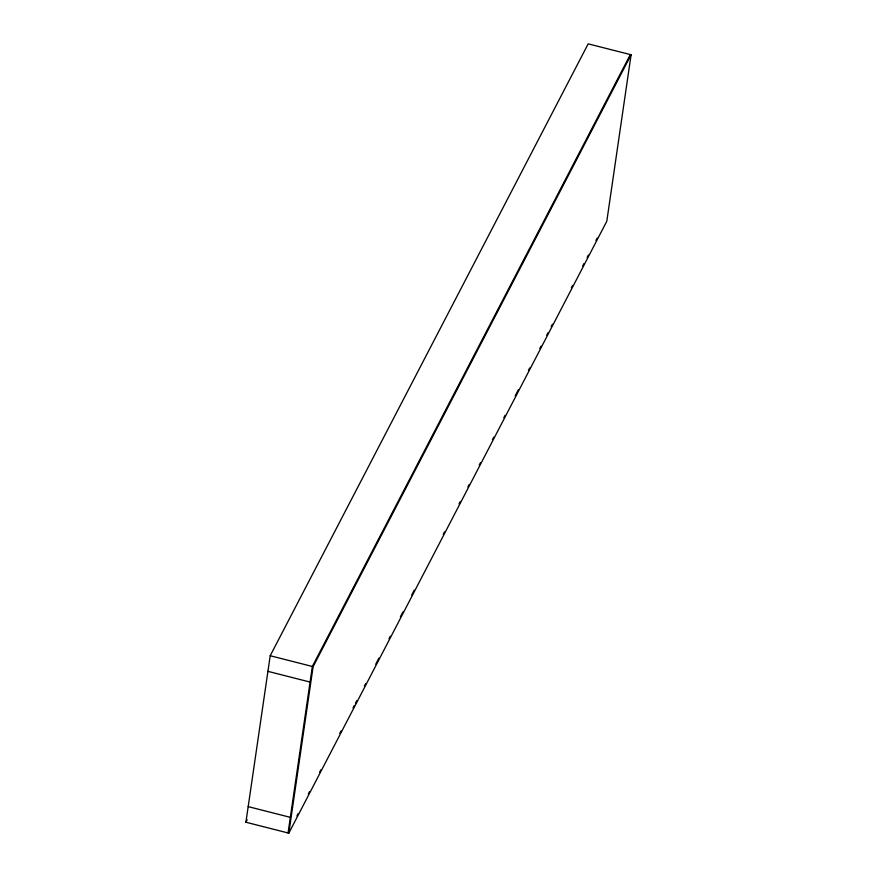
<?xml version="1.0" encoding="UTF-8"?>
<svg xmlns="http://www.w3.org/2000/svg" width="877" height="877" viewBox="0 0 877 877"><rect width="100%" height="100%" fill="white"/><g stroke="black" fill="none" stroke-linecap="round" stroke-linejoin="round"><path stroke-width="1.32" d="M245.911 822.231L270.204 655.744L588.182 43.85L631.089 54.769L606.796 221.256L288.818 833.15L245.911 822.231L247.171 819.809M288.062 832.964L312.344 666.465L630.333 54.582M288.818 833.15L313.1 666.663L631.089 54.769M296.897 815.961L298.158 813.538M308.255 794.113L309.515 791.679M319.612 772.253L320.872 769.831M339.794 733.402L341.054 730.979M353.047 707.914L354.308 705.481M355.569 703.058L356.829 700.624M364.404 686.055L365.665 683.632M375.762 664.207L378.919 658.134M389.004 638.708L390.265 636.274M400.361 616.849L402.894 612.003M411.719 595.001L414.251 590.144M443.269 534.301L444.529 531.868M459.044 503.946L460.304 501.512M467.88 486.954L469.14 484.521M479.226 465.095L480.497 462.672M492.479 439.596L493.74 437.174M503.837 417.748L505.097 415.314M515.194 395.889L518.351 389.827M528.447 370.401L529.708 367.967M539.804 348.542L541.065 346.119M546.744 335.189L548.004 332.767M551.162 326.693L552.422 324.26M571.344 287.842L572.604 285.409M582.701 265.983L583.961 263.56M587.119 257.487L588.379 255.064M595.954 240.495L597.215 238.062M270.204 655.744L313.1 666.663M267.923 671.343L310.074 682.076M248.191 806.621L290.342 817.353"/></g></svg>
